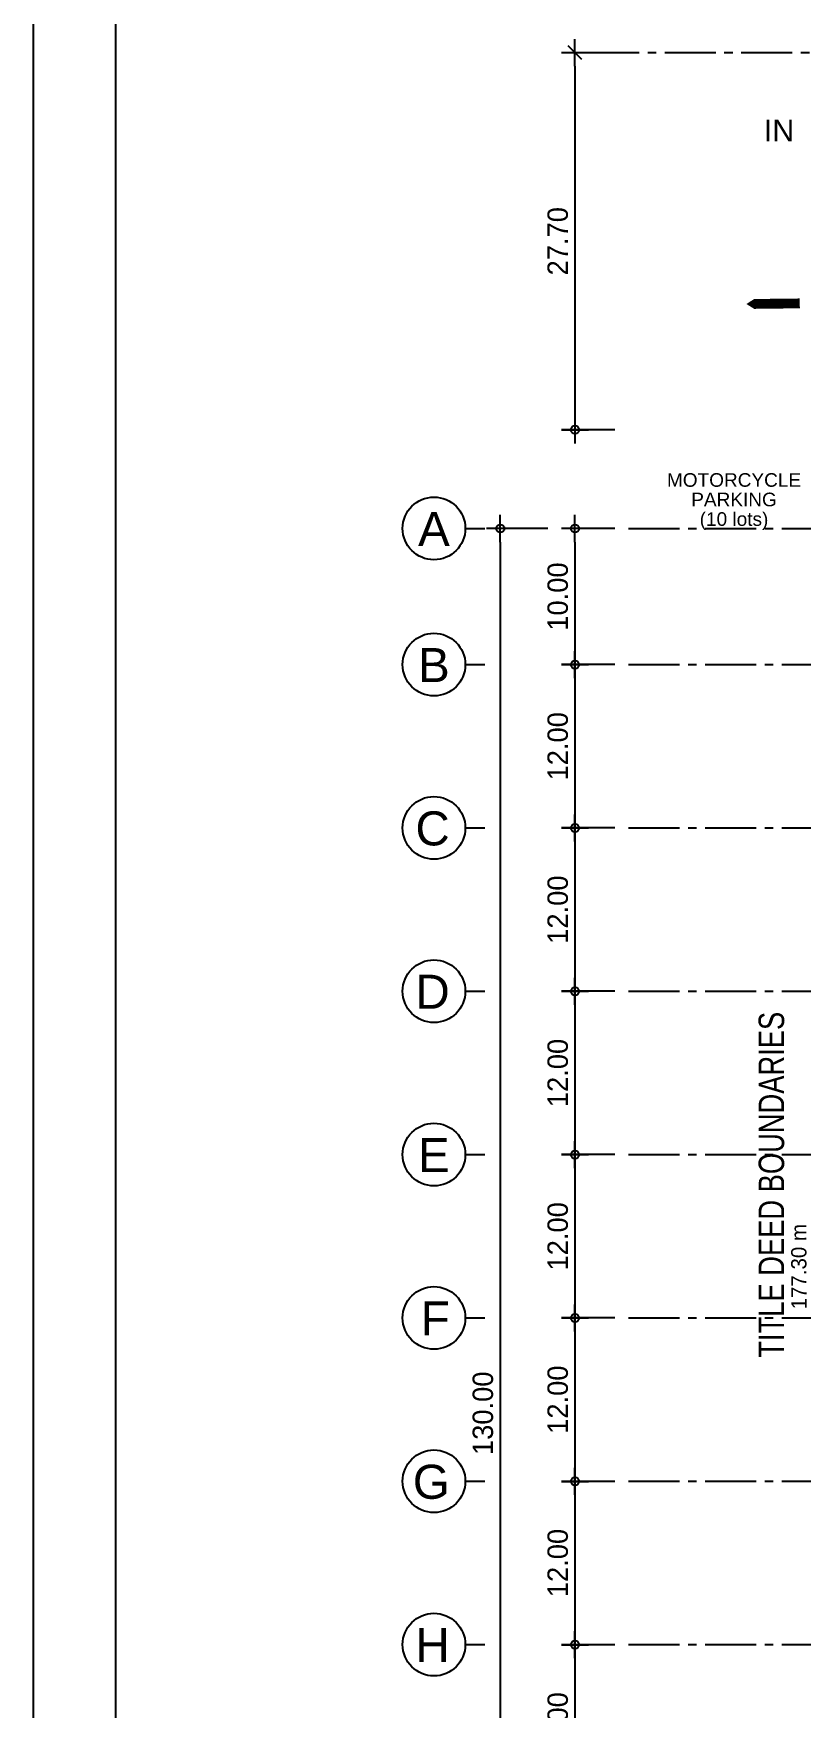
# Model space of a CAD drawing. Extents: x 692141 to 693595, y 1492301 to 1494225.
# Drawn here: x 692262.6 to 692319.1, y 1493786.7 to 1493909.8 of the extents above; entities that cross this region are included whole.
import ezdxf
from ezdxf.enums import TextEntityAlignment as Align

# ---------------------------------------------------------------- set-up
doc = ezdxf.new("R2010")
doc.units = 0
doc.header["$MEASUREMENT"] = 0
doc.linetypes.add('CENTER2', pattern=[1.125, 0.75, -0.125, 0.125, -0.125])
for name, color, linetype in [('A-_ANOT----_E-', 7, 'Continuous'), ('A-dimension', 1, 'Continuous'), ('Arrow dim', 2, 'Continuous'), ('Arrow dim2', 1, 'Continuous'), ('det1', 2, 'Continuous'), ('Grid', 8, 'CENTER2'), ('Layer1', 1, 'Continuous'), ('T3', 6, 'Continuous')]:
    doc.layers.add(name, color=color, linetype=linetype)
doc.layers.add('C-PROP-LINE-IDEN', color=91, linetype='Continuous', lineweight=5)
doc.layers.add('G-ANNO-TEXT', color=231, linetype='Continuous', lineweight=5)
doc.styles.add('ARIAL', font='arial.ttf')
doc.styles.add('Browallia New_3', font='Browallia New.ttf', dxfattribs={"width": 0.8, "height": 0.8})
doc.styles.add('Century Gothic', font='GOTHIC.TTF', dxfattribs={"height": 1125})
doc.styles.add('MASTER', font='CordiaUPC.ttf')
doc.dimstyles.new('1000-AC', dxfattribs={"dimtxt": 1.5, "dimasz": 1, "dimexe": 1, "dimexo": 1, "dimgap": 0.5, "dimtad": 1, "dimzin": 0, "dimdsep": 46, "dimtxsty": 'MASTER', "dimblk1": 'J-02', "dimblk2": 'J-01', "dimsah": 1, "dimcen": 0.09, "dimdle": 1, "dimclrd": 1, "dimclre": 8, "dimclrt": 3, "dimadec": 0, "dimazin": 0, "dimtfac": 1, "dimtix": 1, "dimtmove": 2, "dimatfit": 3, "dimldrblk": 'DOT', "dimfxl": 1, "dimtolj": 1, "dimtzin": 0, "dimarcsym": 0})
doc.dimstyles.new('1000-CC', dxfattribs={"dimtxt": 1.5, "dimasz": 1, "dimexe": 1, "dimexo": 1, "dimgap": 0.5, "dimtad": 1, "dimzin": 0, "dimdsep": 46, "dimtxsty": 'MASTER', "dimblk": 'J-01', "dimcen": 0.09, "dimdle": 1, "dimclrd": 1, "dimclre": 8, "dimclrt": 3, "dimadec": 0, "dimazin": 0, "dimtfac": 1, "dimtix": 1, "dimtmove": 2, "dimatfit": 3, "dimldrblk": 'DOT', "dimfxl": 1, "dimtolj": 1, "dimtzin": 0, "dimarcsym": 0})

# ---------------------------------------------------------------- blocks, each defined once
blk = doc.blocks.new('J-02')
at = {"layer": 'Arrow dim'}
blk.add_line((-0.5, -0.5), (0.5, 0.5), dxfattribs=at)
at = {"layer": 'Arrow dim2'}
for p, q in [((-1, 0), (1, 0)), ((0, -1), (0, 1))]:
    blk.add_line(p, q, dxfattribs=at)
blk = doc.blocks.new('J-01')
at = {"layer": 'Arrow dim'}
blk.add_circle((0, 0), 0.3, dxfattribs=at)
at = {"layer": 'Arrow dim2'}
for p, q in [((-1, 0), (1, 0)), ((0, -1), (0, 1))]:
    blk.add_line(p, q, dxfattribs=at)
blk = doc.blocks.new('*D30')
at = {"layer": 'A-dimension', "color": 8, "lineweight": -2, "transparency": 16777216}
for p, q in [((692305.37, 1493908.39), (692301.43, 1493908.39)), ((692305.37, 1493880.69), (692301.43, 1493880.69))]:
    blk.add_line(p, q, dxfattribs=at)
at = {"layer": 'A-dimension', "color": 1, "lineweight": -2, "transparency": 16777216}
blk.add_line((692302.43, 1493907.39), (692302.43, 1493881.69), dxfattribs=at)
at = {"layer": 'Defpoints', "color": 0, "transparency": 16777216}
for p in [(692306.37, 1493908.39), (692302.43, 1493880.69), (692306.37, 1493880.69)]:
    blk.add_point(p, dxfattribs=at)
at = {"layer": 'A-dimension', "color": 1, "lineweight": -2, "transparency": 16777216}
for name, p, rotation in [('J-02', (692302.43, 1493908.39), 90), ('J-01', (692302.43, 1493880.69), 270)]:
    blk.add_blockref(name, p, dxfattribs=dict(at, rotation=rotation))
at = {"layer": 'A-dimension', "color": 3, "transparency": 16777216, "insert": (692301.17, 1493894.54), "char_height": 1.5, "attachment_point": 5, "rotation": 90, "style": 'MASTER'}
blk.add_mtext('\\A1;27.70', dxfattribs=at)
blk = doc.blocks.new('_Dot')
at = {"color": 0, "linetype": 'ByBlock', "lineweight": -2}
blk.add_line((-0.5, 0), (-1, 0), dxfattribs=at)
at = {"color": 0, "linetype": 'ByBlock', "const_width": 0.5}
blk.add_lwpolyline([(-0.25, 0, 1), (0.25, 0, 1)], format="xyb", close=True, dxfattribs=at)
blk = doc.blocks.new('*D343')
at = {"layer": 'A-dimension', "color": 8, "lineweight": -2, "transparency": 16777216}
for p, q in [((692305.37, 1493790.69), (692301.43, 1493790.69)), ((692305.37, 1493778.69), (692301.43, 1493778.69))]:
    blk.add_line(p, q, dxfattribs=at)
at = {"layer": 'A-dimension', "color": 1, "lineweight": -2, "transparency": 16777216}
blk.add_line((692302.43, 1493789.69), (692302.43, 1493779.69), dxfattribs=at)
at = {"layer": 'Defpoints', "color": 0, "transparency": 16777216}
for p in [(692306.37, 1493790.69), (692302.43, 1493778.69), (692306.37, 1493778.69)]:
    blk.add_point(p, dxfattribs=at)
at = {"layer": 'A-dimension', "color": 1, "lineweight": -2, "transparency": 16777216}
for p, rotation in [((692302.43, 1493790.69), 90), ((692302.43, 1493778.69), 270)]:
    blk.add_blockref('J-01', p, dxfattribs=dict(at, rotation=rotation))
at = {"layer": 'A-dimension', "color": 3, "transparency": 16777216, "insert": (692301.17, 1493784.69), "char_height": 1.5, "attachment_point": 5, "rotation": 90, "style": 'MASTER'}
blk.add_mtext('\\A1;12.00', dxfattribs=at)
blk = doc.blocks.new('*D344')
at = {"layer": 'A-dimension', "color": 8, "lineweight": -2, "transparency": 16777216}
for p, q in [((692305.37, 1493802.69), (692301.43, 1493802.69)), ((692305.37, 1493790.69), (692301.43, 1493790.69))]:
    blk.add_line(p, q, dxfattribs=at)
at = {"layer": 'A-dimension', "color": 1, "lineweight": -2, "transparency": 16777216}
blk.add_line((692302.43, 1493801.69), (692302.43, 1493791.69), dxfattribs=at)
at = {"layer": 'Defpoints', "color": 0, "transparency": 16777216}
for p in [(692306.37, 1493802.69), (692302.43, 1493790.69), (692306.37, 1493790.69)]:
    blk.add_point(p, dxfattribs=at)
at = {"layer": 'A-dimension', "color": 1, "lineweight": -2, "transparency": 16777216}
for p, rotation in [((692302.43, 1493802.69), 90), ((692302.43, 1493790.69), 270)]:
    blk.add_blockref('J-01', p, dxfattribs=dict(at, rotation=rotation))
at = {"layer": 'A-dimension', "color": 3, "transparency": 16777216, "insert": (692301.17, 1493796.69), "char_height": 1.5, "attachment_point": 5, "rotation": 90, "style": 'MASTER'}
blk.add_mtext('\\A1;12.00', dxfattribs=at)
blk = doc.blocks.new('*D345')
at = {"layer": 'A-dimension', "color": 8, "lineweight": -2, "transparency": 16777216}
for p, q in [((692305.37, 1493814.69), (692301.43, 1493814.69)), ((692305.37, 1493802.69), (692301.43, 1493802.69))]:
    blk.add_line(p, q, dxfattribs=at)
at = {"layer": 'A-dimension', "color": 1, "lineweight": -2, "transparency": 16777216}
blk.add_line((692302.43, 1493813.69), (692302.43, 1493803.69), dxfattribs=at)
at = {"layer": 'Defpoints', "color": 0, "transparency": 16777216}
for p in [(692306.37, 1493814.69), (692302.43, 1493802.69), (692306.37, 1493802.69)]:
    blk.add_point(p, dxfattribs=at)
at = {"layer": 'A-dimension', "color": 1, "lineweight": -2, "transparency": 16777216}
for p, rotation in [((692302.43, 1493814.69), 90), ((692302.43, 1493802.69), 270)]:
    blk.add_blockref('J-01', p, dxfattribs=dict(at, rotation=rotation))
at = {"layer": 'A-dimension', "color": 3, "transparency": 16777216, "insert": (692301.17, 1493808.69), "char_height": 1.5, "attachment_point": 5, "rotation": 90, "style": 'MASTER'}
blk.add_mtext('\\A1;12.00', dxfattribs=at)
blk = doc.blocks.new('*D346')
at = {"layer": 'A-dimension', "color": 8, "lineweight": -2, "transparency": 16777216}
for p, q in [((692305.37, 1493826.69), (692301.43, 1493826.69)), ((692305.37, 1493814.69), (692301.43, 1493814.69))]:
    blk.add_line(p, q, dxfattribs=at)
at = {"layer": 'A-dimension', "color": 1, "lineweight": -2, "transparency": 16777216}
blk.add_line((692302.43, 1493825.69), (692302.43, 1493815.69), dxfattribs=at)
at = {"layer": 'Defpoints', "color": 0, "transparency": 16777216}
for p in [(692306.37, 1493826.69), (692302.43, 1493814.69), (692306.37, 1493814.69)]:
    blk.add_point(p, dxfattribs=at)
at = {"layer": 'A-dimension', "color": 1, "lineweight": -2, "transparency": 16777216}
for p, rotation in [((692302.43, 1493826.69), 90), ((692302.43, 1493814.69), 270)]:
    blk.add_blockref('J-01', p, dxfattribs=dict(at, rotation=rotation))
at = {"layer": 'A-dimension', "color": 3, "transparency": 16777216, "insert": (692301.17, 1493820.69), "char_height": 1.5, "attachment_point": 5, "rotation": 90, "style": 'MASTER'}
blk.add_mtext('\\A1;12.00', dxfattribs=at)
blk = doc.blocks.new('*D347')
at = {"layer": 'A-dimension', "color": 8, "lineweight": -2, "transparency": 16777216}
for p, q in [((692305.37, 1493838.69), (692301.43, 1493838.69)), ((692305.37, 1493826.69), (692301.43, 1493826.69))]:
    blk.add_line(p, q, dxfattribs=at)
at = {"layer": 'A-dimension', "color": 1, "lineweight": -2, "transparency": 16777216}
blk.add_line((692302.43, 1493837.69), (692302.43, 1493827.69), dxfattribs=at)
at = {"layer": 'Defpoints', "color": 0, "transparency": 16777216}
for p in [(692306.37, 1493838.69), (692302.43, 1493826.69), (692306.37, 1493826.69)]:
    blk.add_point(p, dxfattribs=at)
at = {"layer": 'A-dimension', "color": 1, "lineweight": -2, "transparency": 16777216}
for p, rotation in [((692302.43, 1493838.69), 90), ((692302.43, 1493826.69), 270)]:
    blk.add_blockref('J-01', p, dxfattribs=dict(at, rotation=rotation))
at = {"layer": 'A-dimension', "color": 3, "transparency": 16777216, "insert": (692301.17, 1493832.69), "char_height": 1.5, "attachment_point": 5, "rotation": 90, "style": 'MASTER'}
blk.add_mtext('\\A1;12.00', dxfattribs=at)
blk = doc.blocks.new('*D348')
at = {"layer": 'A-dimension', "color": 8, "lineweight": -2, "transparency": 16777216}
for p, q in [((692305.37, 1493850.69), (692301.43, 1493850.69)), ((692305.37, 1493838.69), (692301.43, 1493838.69))]:
    blk.add_line(p, q, dxfattribs=at)
at = {"layer": 'A-dimension', "color": 1, "lineweight": -2, "transparency": 16777216}
blk.add_line((692302.43, 1493849.69), (692302.43, 1493839.69), dxfattribs=at)
at = {"layer": 'Defpoints', "color": 0, "transparency": 16777216}
for p in [(692306.37, 1493850.69), (692302.43, 1493838.69), (692306.37, 1493838.69)]:
    blk.add_point(p, dxfattribs=at)
at = {"layer": 'A-dimension', "color": 1, "lineweight": -2, "transparency": 16777216}
for p, rotation in [((692302.43, 1493850.69), 90), ((692302.43, 1493838.69), 270)]:
    blk.add_blockref('J-01', p, dxfattribs=dict(at, rotation=rotation))
at = {"layer": 'A-dimension', "color": 3, "transparency": 16777216, "insert": (692301.17, 1493844.69), "char_height": 1.5, "attachment_point": 5, "rotation": 90, "style": 'MASTER'}
blk.add_mtext('\\A1;12.00', dxfattribs=at)
blk = doc.blocks.new('*D349')
at = {"layer": 'A-dimension', "color": 8, "lineweight": -2, "transparency": 16777216}
for p, q in [((692305.37, 1493862.69), (692301.43, 1493862.69)), ((692305.37, 1493850.69), (692301.43, 1493850.69))]:
    blk.add_line(p, q, dxfattribs=at)
at = {"layer": 'A-dimension', "color": 1, "lineweight": -2, "transparency": 16777216}
blk.add_line((692302.43, 1493861.69), (692302.43, 1493851.69), dxfattribs=at)
at = {"layer": 'Defpoints', "color": 0, "transparency": 16777216}
for p in [(692306.37, 1493862.69), (692302.43, 1493850.69), (692306.37, 1493850.69)]:
    blk.add_point(p, dxfattribs=at)
at = {"layer": 'A-dimension', "color": 1, "lineweight": -2, "transparency": 16777216}
for p, rotation in [((692302.43, 1493862.69), 90), ((692302.43, 1493850.69), 270)]:
    blk.add_blockref('J-01', p, dxfattribs=dict(at, rotation=rotation))
at = {"layer": 'A-dimension', "color": 3, "transparency": 16777216, "insert": (692301.17, 1493856.69), "char_height": 1.5, "attachment_point": 5, "rotation": 90, "style": 'MASTER'}
blk.add_mtext('\\A1;12.00', dxfattribs=at)
blk = doc.blocks.new('*D350')
at = {"layer": 'A-dimension', "color": 8, "lineweight": -2, "transparency": 16777216}
for p, q in [((692305.37, 1493872.69), (692301.43, 1493872.69)), ((692305.37, 1493862.69), (692301.43, 1493862.69))]:
    blk.add_line(p, q, dxfattribs=at)
at = {"layer": 'A-dimension', "color": 1, "lineweight": -2, "transparency": 16777216}
blk.add_line((692302.43, 1493871.69), (692302.43, 1493863.69), dxfattribs=at)
at = {"layer": 'Defpoints', "color": 0, "transparency": 16777216}
for p in [(692306.37, 1493872.69), (692302.43, 1493862.69), (692306.37, 1493862.69)]:
    blk.add_point(p, dxfattribs=at)
at = {"layer": 'A-dimension', "color": 1, "lineweight": -2, "transparency": 16777216}
for p, rotation in [((692302.43, 1493872.69), 90), ((692302.43, 1493862.69), 270)]:
    blk.add_blockref('J-01', p, dxfattribs=dict(at, rotation=rotation))
at = {"layer": 'A-dimension', "color": 3, "transparency": 16777216, "insert": (692301.17, 1493867.69), "char_height": 1.5, "attachment_point": 5, "rotation": 90, "style": 'MASTER'}
blk.add_mtext('\\A1;10.00', dxfattribs=at)
blk = doc.blocks.new('*D327')
at = {"layer": 'A-dimension', "color": 8, "lineweight": -2, "transparency": 16777216}
for p, q in [((692300.43, 1493872.69), (692295.94, 1493872.69)), ((692299.87, 1493742.69), (692295.94, 1493742.69))]:
    blk.add_line(p, q, dxfattribs=at)
at = {"layer": 'A-dimension', "color": 1, "lineweight": -2, "transparency": 16777216}
blk.add_line((692296.94, 1493871.69), (692296.94, 1493743.69), dxfattribs=at)
at = {"layer": 'Defpoints', "color": 0, "transparency": 16777216}
for p in [(692301.43, 1493872.69), (692296.94, 1493742.69), (692300.87, 1493742.69)]:
    blk.add_point(p, dxfattribs=at)
at = {"layer": 'A-dimension', "color": 1, "lineweight": -2, "transparency": 16777216}
for p, rotation in [((692296.94, 1493872.69), 90), ((692296.94, 1493742.69), 270)]:
    blk.add_blockref('J-01', p, dxfattribs=dict(at, rotation=rotation))
at = {"layer": 'A-dimension', "color": 3, "transparency": 16777216, "insert": (692295.67, 1493807.69), "char_height": 1.5, "attachment_point": 5, "rotation": 90, "style": 'MASTER'}
blk.add_mtext('\\A1;130.00', dxfattribs=at)
blk = doc.blocks.new('GRID-LAYOUT-PH2')
at = {"layer": 'Grid', "ltscale": 5}
for points in [[(692306.372, 1493872.694), (692466.715, 1493872.694)], [(692306.372, 1493862.694), (692466.715, 1493862.694)], [(692306.372, 1493850.694), (692466.715, 1493850.694)], [(692306.372, 1493838.694), (692466.715, 1493838.694)], [(692306.372, 1493826.694), (692466.715, 1493826.694)], [(692306.372, 1493814.694), (692466.715, 1493814.694)], [(692306.372, 1493802.694), (692466.715, 1493802.694)], [(692306.372, 1493790.694), (692466.715, 1493790.694)]]:
    blk.add_lwpolyline(points, dxfattribs=at)
at = {"layer": 'Layer1'}
for points in [[(692294.374, 1493872.694), (692295.801, 1493872.694)], [(692294.374, 1493862.694), (692295.801, 1493862.694)], [(692294.374, 1493850.694), (692295.801, 1493850.694)], [(692294.374, 1493838.694), (692295.801, 1493838.694)], [(692294.374, 1493826.694), (692295.801, 1493826.694)], [(692294.374, 1493814.694), (692295.801, 1493814.694)], [(692294.374, 1493802.694), (692295.801, 1493802.694)], [(692294.374, 1493790.694), (692295.801, 1493790.694)]]:
    blk.add_lwpolyline(points, dxfattribs=at)
for centre in [(692292.07, 1493872.694), (692292.07, 1493862.694), (692292.07, 1493850.694), (692292.07, 1493838.694), (692292.07, 1493826.694), (692292.07, 1493814.694), (692292.07, 1493802.694), (692292.07, 1493790.694)]:
    blk.add_circle(centre, 2.303, dxfattribs=at)
at = {"layer": 'T3', "linetype": 'Continuous', "lineweight": 0, "style": 'ARIAL'}
for s, p in [('A', (692293.23, 1493872.658)), ('B', (692293.23, 1493862.658)), ('C', (692293.23, 1493850.658)), ('D', (692293.23, 1493838.658)), ('E', (692293.23, 1493826.658)), ('F', (692293.23, 1493814.658)), ('G', (692293.23, 1493802.658)), ('H', (692293.23, 1493790.658))]:
    blk.add_text(s, height=2.5, dxfattribs=at).set_placement(p, align=Align.MIDDLE_RIGHT)
at = {"layer": 'A-dimension'}
for base, p1, p2, picture, middle in [((692296.936, 1493742.694), (692301.434, 1493872.694), (692300.874, 1493742.694), '*D327', (692295.673, 1493807.694)), ((692302.434, 1493862.694), (692306.372, 1493872.694), (692306.372, 1493862.694), '*D350', (692301.171, 1493867.694)), ((692302.434, 1493850.694), (692306.372, 1493862.694), (692306.372, 1493850.694), '*D349', (692301.171, 1493856.694)), ((692302.434, 1493838.694), (692306.372, 1493850.694), (692306.372, 1493838.694), '*D348', (692301.171, 1493844.694)), ((692302.434, 1493826.694), (692306.372, 1493838.694), (692306.372, 1493826.694), '*D347', (692301.171, 1493832.694)), ((692302.434, 1493814.694), (692306.372, 1493826.694), (692306.372, 1493814.694), '*D346', (692301.171, 1493820.694)), ((692302.434, 1493802.694), (692306.372, 1493814.694), (692306.372, 1493802.694), '*D345', (692301.171, 1493808.694)), ((692302.434, 1493790.694), (692306.372, 1493802.694), (692306.372, 1493790.694), '*D344', (692301.171, 1493796.694)), ((692302.434, 1493778.694), (692306.372, 1493790.694), (692306.372, 1493778.694), '*D343', (692301.171, 1493784.694))]:
    dim = blk.add_linear_dim(base=base, p1=p1, p2=p2, angle=270, dimstyle='1000-CC', dxfattribs=at)
    dim.commit()
    dim.dimension.update_dxf_attribs({"geometry": picture, "text_midpoint": middle})

msp = doc.modelspace()

# ---------------------------------------------------------------- linework, layer by layer
at = {"layer": 'A-_ANOT----_E-'}
msp.add_lwpolyline([(692318.951, 1493889.973, 0.722, 0.722, 0), (692316.476, 1493889.943, 1.856, 0, 0), (692315.033, 1493889.925, 0, 0, 0)], format="xyseb", dxfattribs=at)
at = {"layer": 'det1', "color": 9}
msp.add_lwpolyline([(692262.64, 1494030.749), (692775.607, 1494030.749), (692775.607, 1493670.912), (692262.64, 1493670.912)], close=True, dxfattribs=at)
at = {"layer": 'det1', "color": 8}
msp.add_lwpolyline([(692769.549, 1493676.97), (692268.698, 1493676.97), (692268.698, 1494024.691), (692769.549, 1494024.691)], close=True, dxfattribs=at)
at = {"layer": 'Grid', "ltscale": 5}
msp.add_lwpolyline([(692303.402, 1493908.393), (692352.979, 1493908.393)], dxfattribs=at)

# ---------------------------------------------------------------- block references
at = {"layer": 'Layer1'}
msp.add_blockref('GRID-LAYOUT-PH2', (0, 0.745), dxfattribs=at)

# ---------------------------------------------------------------- texts
at = {"layer": 'A-_ANOT----_E-', "style": 'ARIAL'}
msp.add_text('IN', height=1.6, dxfattribs=at).set_placement((692317.425, 1493901.88, -0.193), align=Align.CENTER)
for s, p in [('MOTORCYCLE', (692314.118, 1493877)), ('PARKING', (692314.118, 1493875.568)), ('(10 lots)', (692314.118, 1493874.13))]:
    msp.add_text(s, height=1, dxfattribs=at).set_placement(p, align=Align.MIDDLE_CENTER)
at = {"layer": 'C-PROP-LINE-IDEN', "insert": (692318.322, 1493816.067), "char_height": 1.125, "width": 8.29747, "attachment_point": 1, "rotation": 90.11245, "style": 'Century Gothic'}
msp.add_mtext('177.30 m', dxfattribs=at)
msp.add_mtext('177.30 m', dxfattribs=at)
at = {"layer": 'G-ANNO-TEXT', "color": 7, "insert": (692315.927, 1493812.518), "char_height": 1.875, "width": 30.34539, "attachment_point": 1, "rotation": 90, "style": 'Browallia New_3'}
msp.add_mtext('TITLE DEED BOUNDARIES', dxfattribs=at)

# ---------------------------------------------------------------- dimensions: what is measured, and where the dimension line sits
at = {"layer": 'A-dimension'}
dim = msp.add_linear_dim(base=(692302.434, 1493880.694), p1=(692306.372, 1493908.393), p2=(692306.372, 1493880.694), angle=270, dimstyle='1000-AC', dxfattribs=at)
dim.commit()
dim.dimension.update_dxf_attribs({"geometry": '*D30', "text_midpoint": (692301.171, 1493894.543)})

doc.saveas('drawing.dxf')
